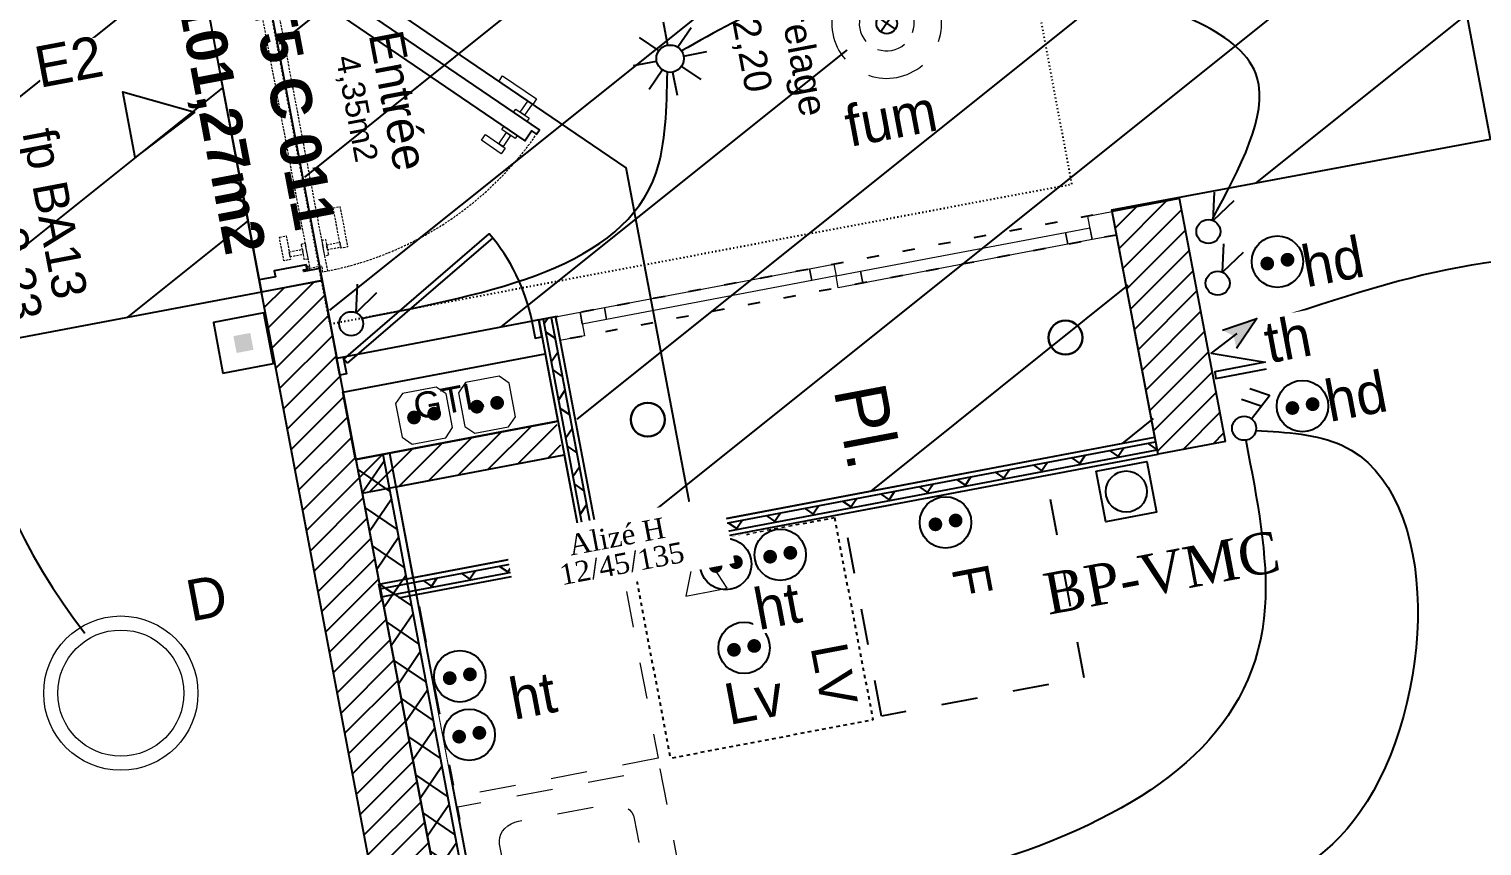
# Model space of a CAD drawing. Header units: centimetres. Extents: x 197412 to 267601, y -375791 to -305433.
# Drawn here: x 222244 to 226479, y -364230 to -361850 of the extents above; entities that cross this region are included whole.
import ezdxf

# ---------------------------------------------------------------- set-up
doc = ezdxf.new("R2010")
doc.units = ezdxf.units.CM
for name, pattern in [('Style de ligne -1', [0.41664, 0.20828, -0.20836]), ('Style de ligne -16', [0.192476, 0.123031, -0.069444]), ('Style de ligne -5', [0.20828, 0.069425, -0.138855])]:
    doc.linetypes.add(name, pattern=pattern)
for name, color, linetype in [('3-BAT C-Niveau 0', 250, 'Continuous'), ('prlm-GT', 242, 'Continuous'), ('prlm-VMC', 62, 'Continuous')]:
    doc.layers.add(name, color=color, linetype=linetype)
for name, color, linetype, lineweight in [('FAUX PLAFOND', 9, 'Continuous', 25), ('prlm-ELEC-CFA', 1, 'Continuous', 25), ('prlm-ELEC-CFO', 1, 'Continuous', 25), ('prlm-ELEC-SSI', 6, 'Continuous', 25)]:
    doc.layers.add(name, color=color, linetype=linetype, lineweight=lineweight)
doc.styles.add('Geneva', font='arial.ttf')
doc.styles.add('Geneva (bold)', font='arialbd.ttf')
doc.styles.add('Helvetica', font='arial.ttf')
doc.styles.add('prlm-elec-cfa', font='comic.ttf', dxfattribs={"height": 12})
doc.styles.add('prlm-elec-cfo', font='comic.ttf', dxfattribs={"height": 12})
doc.styles.add('prlm-elec-ssi', font='comic.ttf', dxfattribs={"height": 12})
doc.styles.add('prlm-vmc', font='pala.ttf', dxfattribs={"height": 14})
doc.styles.get("Standard").update_dxf_attribs({"font": 'ARIALUNI.TTF', "height": 100})
pattern_1 = [(45, (82627.55, 127994.637), (-31.2347524, 39.0434405), [])]

# ---------------------------------------------------------------- blocks, each defined once
blk = doc.blocks.new('xi.LV')
at = {"color": 0, "lineweight": 5}
blk.add_wipeout([(-7.5, -7.5), (7.5, -7.5), (7.5, 7.5), (-7.5, 7.5)], dxfattribs=at).dxf.layer = 'prlm-ELEC-CFO'
at = {"layer": 'prlm-ELEC-CFO', "color": 0, "linetype": 'ByBlock', "lineweight": 5, "const_width": 2}
for points in [[(-4, 0, 1), (-2, 0, 1)], [(2, 0, 1), (4, 0, 1)]]:
    blk.add_lwpolyline(points, format="xyb", close=True, dxfattribs=at)
at = {"layer": 'prlm-ELEC-CFO', "color": 0, "linetype": 'ByBlock', "lineweight": -2}
blk.add_circle((0, 0), 7.5, dxfattribs=at)
blk = doc.blocks.new('xi.PC')
at = {"color": 0, "lineweight": 5}
blk.add_wipeout([(-7.5, -7.5), (7.5, -7.5), (7.5, 7.5), (-7.5, 7.5)], dxfattribs=at).dxf.layer = 'prlm-ELEC-CFO'
at = {"layer": 'prlm-ELEC-CFO', "color": 0, "linetype": 'ByBlock', "lineweight": 5, "const_width": 2}
for points in [[(-4, 0, 1), (-2, 0, 1)], [(2, 0, 1), (4, 0, 1)]]:
    blk.add_lwpolyline(points, format="xyb", close=True, dxfattribs=at)
at = {"layer": 'prlm-ELEC-CFO', "color": 0, "linetype": 'ByBlock', "lineweight": -2}
blk.add_circle((0, 0), 7.5, dxfattribs=at)
blk = doc.blocks.new('xi.PCHT')
at = {"color": 0, "lineweight": 5}
blk.add_wipeout([(-7.5, -7.5), (7.5, -7.5), (7.5, 7.5), (-7.5, 7.5)], dxfattribs=at).dxf.layer = 'prlm-ELEC-CFO'
at = {"layer": 'prlm-ELEC-CFO', "color": 0, "linetype": 'ByBlock', "lineweight": 5, "const_width": 2}
for points in [[(-4, 0, 1), (-2, 0, 1)], [(2, 0, 1), (4, 0, 1)]]:
    blk.add_lwpolyline(points, format="xyb", close=True, dxfattribs=at)
at = {"layer": 'prlm-ELEC-CFO', "color": 0, "linetype": 'ByBlock', "lineweight": -2}
blk.add_circle((0, 0), 7.5, dxfattribs=at)
blk = doc.blocks.new('xi.PCHD')
at = {"color": 0, "lineweight": 5}
blk.add_wipeout([(-7.5, -7.5), (7.5, -7.5), (7.5, 7.5), (-7.5, 7.5)], dxfattribs=at).dxf.layer = 'prlm-ELEC-CFO'
at = {"layer": 'prlm-ELEC-CFO', "color": 0, "linetype": 'ByBlock', "lineweight": 5, "const_width": 2}
for points in [[(-4, 0, 1), (-2, 0, 1)], [(2, 0, 1), (4, 0, 1)]]:
    blk.add_lwpolyline(points, format="xyb", close=True, dxfattribs=at)
at = {"layer": 'prlm-ELEC-CFO', "color": 0, "linetype": 'ByBlock', "lineweight": -2}
blk.add_circle((0, 0), 7.5, dxfattribs=at)
blk = doc.blocks.new('xi.DA')
at = {"layer": 'prlm-ELEC-CFO', "color": 0}
for points in [[(4.05, 1.39), (-1.17, 4.34)], [(0.61, -1.67), (7.04, 4.05), (1.81, 7.01)]]:
    blk.add_lwpolyline(points, dxfattribs=at)
blk.add_circle((-2, -4), 3.5, dxfattribs=at)
blk = doc.blocks.new('xi.VV')
at = {"layer": 'prlm-ELEC-CFO', "color": 0}
blk.add_lwpolyline([(6.95, 3.42), (0.01, -1.13), (1.91, 6.95)], dxfattribs=at)
blk.add_circle((-2, -4), 3.5, dxfattribs=at)
blk = doc.blocks.new('xi.PCGTL')
at = {"layer": 'prlm-ELEC-CFO', "color": 0, "lineweight": 0}
blk.add_lwpolyline([(-7.5, -5), (-5, -7.5), (5, -7.5), (7.5, -5), (7.5, 5), (5, 7.5), (-5, 7.5), (-7.5, 5)], close=True, dxfattribs=at)
at = {"layer": 'prlm-ELEC-CFO', "color": 0, "linetype": 'ByBlock', "lineweight": 5, "const_width": 2}
for points in [[(-4, 0, 1), (-2, 0, 1)], [(2, 0, 1), (4, 0, 1)]]:
    blk.add_lwpolyline(points, format="xyb", close=True, dxfattribs=at)
blk = doc.blocks.new('xi.BSO')
at = {"layer": 'prlm-ELEC-CFO', "lineweight": 5}
blk.add_hatch(color=0, dxfattribs=at).paths.add_polyline_path([(-2.5, -2.5), (2.5, -2.5), (2.5, 2.5), (-2.5, 2.5)])
at = {"layer": 'prlm-ELEC-CFO', "color": 0, "flags": 128}
blk.add_lwpolyline([(-7.5, -7.5), (7.5, -7.5), (7.5, 7.5), (-7.5, 7.5)], close=True, dxfattribs=at)
blk = doc.blocks.new('xi.SPOT')
at = {"color": 0, "lineweight": 5}
blk.add_wipeout([(-4, 0), (-2.83, -2.83), (0, -4), (2.83, -2.83), (4, 0), (2.83, 2.83), (0, 4), (-2.83, 2.83)], dxfattribs=at).dxf.layer = 'prlm-ELEC-CFO'
at = {"layer": 'prlm-ELEC-CFO', "color": 0, "linetype": 'ByBlock', "lineweight": -2, "flags": 128}
for points in [[(0, 10.88), (0, 4)], [(-7.69, 7.69), (-2.83, 2.83)], [(7.69, 7.69), (2.83, 2.83)], [(-10.88, 0), (-4, 0)], [(4, 0), (10.88, 0)], [(-2.83, -2.83), (-7.69, -7.69)], [(0, -4), (0, -10.88)], [(2.83, -2.83), (7.69, -7.69)]]:
    blk.add_lwpolyline(points, dxfattribs=at)
at = {"layer": 'prlm-ELEC-CFO', "color": 0, "linetype": 'ByBlock', "lineweight": -2}
blk.add_circle((0, 0), 4, dxfattribs=at)
blk = doc.blocks.new('xi.lumD')
at = {"layer": 'prlm-ELEC-CFO', "color": 0, "linetype": 'ByBlock', "lineweight": 13}
for radius in [22.49, 18.39]:
    blk.add_circle((0, 0), radius, dxfattribs=at)
blk = doc.blocks.new('xi.fum')
at = {"color": 0}
blk.add_wipeout([(-10.61, -10.61), (-15, 0), (-10.61, 10.61), (0, 15), (10.61, 10.61), (15, 0), (10.61, -10.61), (0, -15)], dxfattribs=at).dxf.layer = 'prlm-ELEC-SSI'
at = {"layer": 'prlm-ELEC-SSI', "color": 0}
for points in [[(-2.12, 2.12), (2.12, -2.12)], [(2.12, 2.12), (-2.12, -2.12)]]:
    blk.add_lwpolyline(points, dxfattribs=at)
blk.add_circle((0, 0), 3, dxfattribs=at)
at = {"layer": 'prlm-ELEC-SSI', "color": 0, "lineweight": 13}
for radius, start, end in [(16, 60, 120), (16, 150, 210), (8, 60, 120), (16, 330, 30), (8, 150, 210), (8, 330, 30), (8, 240, 300), (16, 240, 300)]:
    blk.add_arc((0, 0), radius, start, end, dxfattribs=at)
blk = doc.blocks.new('xi.be')
at = {"layer": 'prlm-VMC', "color": 0, "linetype": 'ByBlock', "lineweight": 5, "flags": 128}
blk.add_lwpolyline([(-6.17, -15), (6.17, -15), (0, 0)], close=True, dxfattribs=at)
at = {"layer": 'prlm-VMC', "color": 0, "linetype": 'ByBlock', "lineweight": 5}
blk.add_solid([(0, -1), (5.17, -14), (-5.17, -14), (0, -1)], dxfattribs=at)
blk = doc.blocks.new('xi.bp-vmc-cui')
at = {"layer": 'prlm-VMC', "color": 0, "linetype": 'ByBlock', "lineweight": -2, "flags": 128}
blk.add_lwpolyline([(-7.5, 7.5), (7.5, 7.5), (7.5, -7.5), (-7.5, -7.5)], close=True, dxfattribs=at)
at = {"layer": 'prlm-VMC', "color": 0, "linetype": 'ByBlock', "lineweight": -2}
blk.add_circle((0, 0), 6, dxfattribs=at)
blk = doc.blocks.new('xi.TH')
at = {"color": 0, "lineweight": 5}
blk.add_wipeout([(-7.5, -7.5), (7.5, -7.5), (7.5, 7.5), (-7.5, 7.5)], dxfattribs=at).dxf.layer = 'prlm-ELEC-CFA'
at = {"layer": 'prlm-ELEC-CFA', "lineweight": 5}
blk.add_hatch(color=0, dxfattribs=at).paths.add_polyline_path([(-3, 6), (-0.1, 3.7), (0, 0), (7.5, 7.5)])
at = {"layer": 'prlm-ELEC-CFA', "color": 0}
for points in [[(-3, 6), (7.5, 7.5), (0, 0)], [(0.95, 4.23), (-7.5, 0), (7.5, -5.5), (-7.5, -5.5), (-7.5, -7.5), (7.5, -7.5)]]:
    blk.add_lwpolyline(points, dxfattribs=at)
blk = doc.blocks.new('Groupe-87-1')
at = {"linetype": 'Style de ligne -5', "ltscale": 50.8, "flags": 128}
blk.add_lwpolyline([(14297.18, -49044.47), (14134.98, -49075.18), (14133.68, -49068.3), (14295.87, -49037.59)], close=True, dxfattribs=at)
at = {"linetype": 'Continuous', "lineweight": 18, "flags": 128}
for points in [[(14297.18, -49044.47), (14290.07, -49045.81), (14288.77, -49038.93), (14295.87, -49037.59)], [(14282.96, -49047.16), (14223.19, -49058.48), (14222.53, -49055.04), (14282.31, -49043.72)], [(14290.07, -49045.81), (14282.96, -49047.16), (14282.31, -49043.72), (14289.42, -49042.37)], [(14215.43, -49056.38), (14208.32, -49057.73), (14207.67, -49054.29), (14214.78, -49052.95)], [(14208.32, -49057.73), (14148.54, -49069.05), (14147.89, -49065.61), (14207.67, -49054.29)], [(14223.19, -49058.48), (14216.08, -49059.82), (14215.43, -49056.38), (14222.53, -49055.04)], [(14148.54, -49069.05), (14141.44, -49070.4), (14140.79, -49066.96), (14147.89, -49065.61)], [(14142.09, -49073.84), (14134.98, -49075.18), (14133.68, -49068.3), (14140.79, -49066.96)]]:
    blk.add_lwpolyline(points, close=True, dxfattribs=at)
blk = doc.blocks.new('xi.gtl')
at = {"linetype": 'Continuous', "flags": 128}
for points in [[(2.8, 22.99), (2.02, 24.35), (50.51, 52.34), (51.28, 50.98)], [(0, 25), (2.02, 25), (2.02, 20), (0, 20)], [(60, 25), (57.98, 25), (57.98, 20), (60, 20)], [(0, 15), (60, 15), (60, -5), (0, -5)]]:
    blk.add_lwpolyline(points, close=True, dxfattribs=at)
at = {"linetype": 'Continuous'}
blk.add_arc((2.02, 24.35), 55.99, 0.6678, 30, dxfattribs=at)
at = {"insert": (19.5, 10.66), "char_height": 7.565, "attachment_point": 1, "line_spacing_factor": 0.834288, "style": 'Helvetica'}
blk.add_mtext('GTL', dxfattribs=at)
at = {"flags": 1}
blk.add_attdef('GTL', (0, -5), '', height=0.018, dxfattribs=at)
blk = doc.blocks.new('Groupe-81-1')
at = {"linetype": 'Style de ligne -1', "ltscale": 50.8, "flags": 128}
blk.add_lwpolyline([(14228.13, -49184.77), (14216.97, -49125.81), (14275.92, -49114.65), (14287.09, -49173.6)], close=True, dxfattribs=at)
at = {"insert": (14259.78, -49144.18), "char_height": 10.66, "attachment_point": 2, "rotation": 280.7491, "line_spacing_factor": 1.060906, "style": 'Geneva'}
blk.add_mtext('F', dxfattribs=at)
blk = doc.blocks.new('Groupe-82-1')
at = {"linetype": 'Style de ligne -1', "lineweight": 18, "ltscale": 50.8, "flags": 128}
blk.add_lwpolyline([(14162.98, -49197.06), (14104.04, -49208.28), (14092.82, -49149.34), (14151.76, -49138.12)], close=True, dxfattribs=at)
blk = doc.blocks.new('Groupe-83-1')
at = {"linetype": 'Style de ligne -1', "lineweight": 18, "ltscale": 50.8}
for p, q in [((14159.89, -49315.22), (14154.29, -49285.75)), ((14164.79, -49314.29), (14159.2, -49284.82)), ((14164.17, -49284.21), (14164.11, -49283.89)), ((14169.64, -49313.03), (14164.17, -49284.21)), ((14134.72, -49289.8), (14134.66, -49289.48)), ((14140.19, -49318.62), (14134.72, -49289.8)), ((14145.16, -49318.01), (14139.57, -49288.55)), ((14150.07, -49317.08), (14144.48, -49287.62)), ((14154.98, -49316.15), (14149.38, -49286.68))]:
    blk.add_line(p, q, dxfattribs=at)
at = {"linetype": 'Style de ligne -1', "ltscale": 50.8, "flags": 128}
blk.add_lwpolyline([(14130.82, -49296.02), (14130.74, -49295.03), (14130.9, -49294.02), (14131.27, -49293.03), (14131.85, -49292.09), (14132.63, -49291.23), (14133.58, -49290.47), (14134.66, -49289.83), (14135.86, -49289.34), (14137.11, -49289.01), (14161.65, -49284.36), (14162.95, -49284.2), (14164.24, -49284.21), (14165.48, -49284.41), (14166.64, -49284.77), (14167.68, -49285.29), (14168.57, -49285.95), (14169.28, -49286.73), (14169.79, -49287.61), (14170.08, -49288.57), (14173.55, -49306.82), (14173.62, -49307.81), (14173.47, -49308.82), (14173.09, -49309.8), (14172.51, -49310.75), (14171.73, -49311.61), (14170.79, -49312.37), (14169.71, -49313.01), (14168.51, -49313.49), (14167.25, -49313.82), (14142.71, -49318.48), (14141.41, -49318.63), (14140.12, -49318.63), (14138.88, -49318.42), (14137.73, -49318.06), (14136.68, -49317.55), (14135.79, -49316.88), (14135.09, -49316.1), (14134.57, -49315.22), (14134.28, -49314.27), (14130.82, -49296.02)], close=True, dxfattribs=at)
blk = doc.blocks.new('Groupe-84-1')
at = {"linetype": 'Style de ligne -1', "lineweight": 18, "ltscale": 50.8, "flags": 128}
for points in [[(14163.51, -49200.08), (14185.83, -49317.98), (14126.88, -49329.14), (14104.56, -49211.24)], [(14116.78, -49222.05), (14116.7, -49221.09), (14116.82, -49220.13), (14117.14, -49219.18), (14117.65, -49218.28), (14118.33, -49217.47), (14119.16, -49216.75), (14120.12, -49216.15), (14121.18, -49215.7), (14122.3, -49215.4), (14148.47, -49210.43), (14149.62, -49210.3), (14150.77, -49210.33), (14151.88, -49210.53), (14152.92, -49210.9), (14153.85, -49211.41), (14154.65, -49212.06), (14155.3, -49212.82), (14155.77, -49213.68), (14156.04, -49214.6), (14160.14, -49236.2), (14160.14, -49236.2), (14160.22, -49237.16), (14160.1, -49238.12), (14159.78, -49239.07), (14159.27, -49239.97), (14158.59, -49240.79), (14157.76, -49241.51), (14156.8, -49242.1), (14155.74, -49242.55), (14154.62, -49242.85), (14128.45, -49247.82), (14128.45, -49247.82), (14127.3, -49247.95), (14126.15, -49247.92), (14125.04, -49247.72), (14124, -49247.35), (14123.07, -49246.84), (14122.27, -49246.19), (14121.62, -49245.43), (14121.15, -49244.57), (14120.88, -49243.65), (14116.78, -49222.05)], [(14130.31, -49242.38), (14130.35, -49242.81), (14130.32, -49243.23), (14130.22, -49243.64), (14130.05, -49244.03), (14129.82, -49244.38), (14129.54, -49244.7), (14129.2, -49244.96), (14128.83, -49245.16), (14128.42, -49245.28), (14128, -49245.35), (14127.58, -49245.34), (14127.16, -49245.26), (14126.76, -49245.11), (14126.4, -49244.89), (14126.07, -49244.62), (14125.8, -49244.29), (14125.59, -49243.93), (14125.44, -49243.53), (14125.36, -49243.11), (14125.35, -49242.69), (14125.41, -49242.27), (14125.55, -49241.86), (14125.75, -49241.49), (14126.01, -49241.15), (14126.32, -49240.87), (14126.67, -49240.64), (14127.06, -49240.47), (14127.48, -49240.37), (14127.9, -49240.35), (14128.32, -49240.39), (14128.73, -49240.5), (14129.11, -49240.69), (14129.46, -49240.94), (14129.76, -49241.23), (14130, -49241.58), (14130.19, -49241.96)], [(14129.95, -49251.29), (14129.97, -49251.06), (14130.12, -49250.81), (14130.38, -49250.56), (14130.75, -49250.31), (14131.23, -49250.06), (14131.78, -49249.83), (14132.4, -49249.61), (14133.08, -49249.43), (14133.78, -49249.27), (14150.19, -49246.16), (14150.91, -49246.04), (14151.6, -49245.97), (14152.26, -49245.94), (14152.86, -49245.95), (14153.39, -49246.01), (14153.84, -49246.11), (14154.17, -49246.25), (14154.39, -49246.43), (14154.49, -49246.63), (14154.95, -49249.06), (14154.95, -49249.06), (14154.94, -49249.28), (14154.79, -49249.53), (14154.53, -49249.78), (14154.15, -49250.04), (14153.68, -49250.29), (14153.13, -49250.52), (14152.51, -49250.73), (14151.83, -49250.92), (14151.13, -49251.07), (14134.71, -49254.19), (14134.71, -49254.19), (14134, -49254.3), (14133.31, -49254.38), (14132.65, -49254.4), (14132.05, -49254.39), (14131.52, -49254.33), (14131.07, -49254.24), (14130.74, -49254.1), (14130.51, -49253.92), (14130.41, -49253.71), (14129.95, -49251.29)], [(14133.96, -49261.63), (14134, -49262.05), (14133.97, -49262.48), (14133.87, -49262.88), (14133.71, -49263.28), (14133.48, -49263.63), (14133.19, -49263.94), (14132.85, -49264.2), (14132.48, -49264.4), (14132.07, -49264.53), (14131.66, -49264.59), (14131.23, -49264.58), (14130.81, -49264.5), (14130.42, -49264.35), (14130.05, -49264.14), (14129.73, -49263.87), (14129.45, -49263.54), (14129.24, -49263.17), (14129.09, -49262.77), (14129.01, -49262.36), (14129.01, -49261.93), (14129.06, -49261.51), (14129.2, -49261.11), (14129.4, -49260.74), (14129.66, -49260.4), (14129.97, -49260.11), (14130.32, -49259.88), (14130.72, -49259.71), (14131.13, -49259.62), (14131.55, -49259.59), (14131.98, -49259.63), (14132.38, -49259.75), (14132.76, -49259.94), (14133.11, -49260.18), (14133.41, -49260.48), (14133.66, -49260.83), (14133.84, -49261.21)]]:
    blk.add_lwpolyline(points, close=True, dxfattribs=at)
at = {"linetype": 'Style de ligne -1', "ltscale": 50.8, "flags": 128}
blk.add_lwpolyline([(14125, -49265.36), (14124.88, -49264.2), (14124.97, -49263.05), (14125.25, -49261.92), (14125.73, -49260.86), (14126.38, -49259.9), (14127.19, -49259.06), (14128.14, -49258.39), (14129.18, -49257.88), (14130.3, -49257.57), (14156.47, -49252.6), (14157.63, -49252.48), (14158.78, -49252.57), (14159.92, -49252.85), (14160.97, -49253.33), (14161.93, -49253.99), (14162.77, -49254.79), (14163.44, -49255.74), (14163.95, -49256.79), (14164.26, -49257.91), (14166.44, -49269.36), (14166.44, -49269.36), (14166.55, -49270.52), (14166.47, -49271.68), (14166.19, -49272.81), (14165.7, -49273.87), (14165.05, -49274.82), (14164.24, -49275.66), (14163.3, -49276.34), (14162.25, -49276.84), (14161.13, -49277.16), (14134.96, -49282.12), (14134.96, -49282.12), (14133.81, -49282.24), (14132.65, -49282.16), (14131.52, -49281.87), (14130.46, -49281.39), (14129.5, -49280.74), (14128.67, -49279.93), (14127.99, -49278.98), (14127.49, -49277.94), (14127.17, -49276.81), (14125, -49265.36)], close=True, dxfattribs=at)
blk.add_blockref('Groupe-83-1', (0, 0))

msp = doc.modelspace()

# ---------------------------------------------------------------- hatches: boundary and pattern name
at = {"linetype": 'Continuous'}
h = msp.add_hatch(dxfattribs=at)
h.set_pattern_fill('MURS MACONNERIE-2', color=256, scale=10, style=0, pattern_type=2)
h.set_pattern_definition(pattern_1)
h.paths.add_polyline_path([(225534.4, -363088.7), (225730.9, -363051.5), (225596.9, -362344.1), (225400.4, -362381.3)])
h = msp.add_hatch(dxfattribs=at)
h.set_pattern_fill('02_ISOLANT', color=256, scale=10, angle=-79.2764, style=0, pattern_type=2)
h.set_pattern_definition([(325.723595, (82441.66, 127994.64), (45.054865, 66.106423), []), (55.723595, (82441.66, 127994.64), (66.106423, -45.054865), [])])
h.paths.add_polyline_path([(223765.5, -362690.4), (223742, -362694.9), (223866.7, -363353.6), (223890.3, -363349.2)])
h = msp.add_hatch(dxfattribs=at)
h.set_pattern_fill('MURS MACONNERIE-2', color=256, scale=10, style=0, pattern_type=2)
h.set_pattern_definition(pattern_1)
h.paths.add_polyline_path([(223196.5, -363104), (223215.1, -363202.2), (223799.8, -363091.5), (223781.2, -362993.2)])
h = msp.add_hatch(dxfattribs=at)
h.set_pattern_fill('02_ISOLANT', color=256, scale=10, angle=10.7236, style=0, pattern_type=2)
h.set_pattern_definition([(55.723595, (82441.66, 127994.64), (-66.106423, 45.054865), []), (145.723595, (82441.66, 127994.64), (45.054865, 66.106423), [])])
h.paths.add_polyline_path([(223265.7, -363480.7), (223270.2, -363504.3), (225532, -363075.9), (225527.5, -363052.3)])
at = {"layer": '3-BAT C-Niveau 0'}
h = msp.add_hatch(dxfattribs=at)
h.set_pattern_fill('BA 13', color=256, scale=10, style=0, pattern_type=2)
h.set_pattern_definition([(218.65981, (82441.66, 127994.64), (-199.24783, 287.75041), [])])
h.paths.add_polyline_path([(222600.3, -360924), (222920.8, -362616.2), (221702.6, -362846.9), (221382.1, -361154.7)])
h = msp.add_hatch(dxfattribs=at)
h.set_pattern_fill('MURS MACONNERIE-2', color=256, scale=10, style=0, pattern_type=2)
h.set_pattern_definition([(45, (82627.55, 127994.637), (-31.2347524, 39.0434405), [])])
h.paths.add_polyline_path([(223727, -366873.4), (223903.9, -366839.9), (223097.7, -362582.7), (222920.8, -362616.2)])
h = msp.add_hatch(dxfattribs=at)
h.set_pattern_fill('02_ISOLANT', color=256, scale=10, angle=-79.2764, style=0, pattern_type=2)
h.set_pattern_definition([(325.723595, (82441.66, 127994.64), (45.054865, 66.106423), []), (55.723595, (82441.66, 127994.64), (66.106423, -45.054865), [])])
h.paths.add_polyline_path([(223275.1, -363089.1), (223196.5, -363104), (223874.2, -366682.7), (223952.8, -366667.8)])
at = {"layer": 'FAUX PLAFOND'}
h = msp.add_hatch(dxfattribs=at)
h.set_pattern_fill('BA 13', color=256, scale=10, style=0, pattern_type=2)
h.set_pattern_definition([(218.65981, (82448.03, 127995.84), (-199.24783, 287.75041), [])])
h.paths.add_polyline_path([(224286.6, -361273), (222905.8, -361534.5), (223146.9, -362807.6), (223784.7, -362686.8), (223909.4, -363345.5), (225531.4, -363038.4), (225406, -362376), (226509.7, -362170.1), (226269.4, -360901.6), (225180.9, -361104.6), (225145.3, -360916.5), (225145.3, -360916.5), (225006.6, -360184.5), (225006.7, -360184.5), (224994.6, -360120.9), (224613, -358105.9), (222338, -358536.7), (222719.7, -360552), (223717, -360363.2), (223893.7, -361296.5), (224277.3, -361223.9)])

# ---------------------------------------------------------------- linework, layer by layer
at = {"linetype": 'Continuous'}
for p, q in [((225596.9, -362344.1), (225400.4, -362381.3)), ((225534.4, -363088.7), (225400.4, -362381.3)), ((225730.9, -363051.5), (225596.9, -362344.1)), ((225730.9, -363051.5), (225596.9, -362344.1)), ((223742, -362694.9), (223866.7, -363353.6)), ((223742, -362694.9), (223866.7, -363353.6)), ((223765.5, -362690.4), (223890.3, -363349.2)), ((223765.5, -362690.4), (223890.3, -363349.2)), ((223778.3, -362688), (223903.1, -363346.7)), ((223263.3, -363467.9), (225525.1, -363039.6)), ((223265.7, -363480.7), (225527.5, -363052.3)), ((223265.7, -363480.7), (225527.5, -363052.3)), ((225730.9, -363051.5), (225534.4, -363088.7)), ((223270.2, -363504.3), (225532, -363075.9)), ((223270.2, -363504.3), (225532, -363075.9))]:
    msp.add_line(p, q, dxfattribs=at)
at = {"linetype": 'Continuous', "lineweight": 18}
msp.add_line((225534.4, -363088.7), (225400.4, -362381.3), dxfattribs=at)
at = {"linetype": 'Continuous', "lineweight": 25}
for p, q in [((223729.2, -362697.3), (223778.3, -362688)), ((223729.2, -362697.3), (223853.9, -363356)), ((223778.3, -362688), (223903.1, -363346.7)), ((223196.5, -363104), (223781.2, -362993.2)), ((223196.5, -363104), (223781.2, -362993.2)), ((223263.3, -363467.9), (225525.1, -363039.6)), ((225534.4, -363088.7), (225525.1, -363039.6)), ((223215.1, -363202.2), (223799.8, -363091.5)), ((223215.1, -363202.2), (223799.8, -363091.5)), ((223321.7, -363507.7), (225534.4, -363088.7)), ((223853.9, -363356), (223903.1, -363346.7)), ((223272.6, -363517), (223263.3, -363467.9))]:
    msp.add_line(p, q, dxfattribs=at)
at = {"linetype": 'Style de ligne -5', "ltscale": 50.8, "flags": 128}
msp.add_lwpolyline([(225060.5, -361123.4), (225282.8, -362302.6), (223120.9, -362710.3), (222898.6, -361531)], close=True, dxfattribs=at)
at = {"linetype": 'Style de ligne -16', "lineweight": 18, "ltscale": 50.8, "flags": 128}
for points in [[(222936.2, -361615.1), (222921.5, -361617.9), (222924.8, -361635.4), (222890.4, -361641.9), (223061.7, -362546.5), (223096.1, -362540), (223099.4, -362557.5), (223114.2, -362554.7)], [(223130.2, -362370.7), (223149.9, -362367), (223172.2, -362484.9), (223152.5, -362488.6)], [(222973.4, -362456.4), (222993.1, -362452.6), (223006.1, -362521.4), (222986.4, -362525.1)], [(223097.2, -362465), (223107.9, -362463), (223116.6, -362509.1), (223105.9, -362511.2)], [(223001.9, -362499.3), (223040.3, -362492), (223043.1, -362506.8), (223004.7, -362514)], [(223037.4, -362476.3), (223048, -362474.3), (223056.8, -362520.5), (223046.1, -362522.5)], [(223110.8, -362478.7), (223149.3, -362471.4), (223152.1, -362486.1), (223113.6, -362493.4)]]:
    msp.add_lwpolyline(points, close=True, dxfattribs=at)
at = {"linetype": 'Continuous', "flags": 128}
for points in [[(222941.2, -361605.3), (222932.8, -361617.7), (222947.5, -361627.7), (222927.8, -361656.7), (223688.6, -362175.2), (223708.3, -362146.3), (223723, -362156.3), (223731.4, -362143.9)], [(223098.2, -362582.6), (223091.5, -362547.6), (223044.3, -362556.6), (223043.4, -362551.7), (223054.3, -362549.6), (223051.8, -362536.8), (222958.5, -362554.5), (222961.8, -362572.2), (222914.7, -362581.1), (222921.3, -362616.1)]]:
    msp.add_lwpolyline(points, close=True, dxfattribs=at)
at = {"linetype": 'Continuous', "lineweight": 18, "flags": 128}
for points in [[(223723.1, -362053.5), (223711.8, -362070), (223612.7, -362002.4), (223624, -361985.9)], [(223701, -362109.9), (223694.8, -362118.9), (223656, -362092.5), (223662.1, -362083.5)], [(223709.8, -362068.6), (223687.7, -362100.9), (223675.3, -362092.5), (223697.4, -362060.2)], [(223562.4, -362173.9), (223573.7, -362157.4), (223631.5, -362196.8), (223620.2, -362213.3)], [(223612.9, -362184.1), (223634.9, -362151.8), (223647.3, -362160.2), (223625.3, -362192.6)], [(223621.7, -362142.8), (223627.8, -362133.8), (223666.7, -362160.2), (223660.6, -362169.2)], [(223045.1, -362555.6), (223059.9, -362552.8), (223061, -362551.2), (223059.7, -362544.5), (223054.8, -362541.2), (223053.6, -362541.4), (223055.3, -362550.5), (223044.5, -362552.5)]]:
    msp.add_lwpolyline(points, close=True, dxfattribs=at)
at = {"linetype": 'Style de ligne -1', "ltscale": 50.8, "flags": 128}
msp.add_lwpolyline([(224591.2, -363273.4), (224703.4, -363862.8), (224114, -363975), (224001.8, -363385.6)], close=True, dxfattribs=at)
at = {"linetype": 'Style de ligne -16', "lineweight": 18, "ltscale": 50.8}
msp.add_arc((222926.9, -361604.2), 968.8, 281.1435, 325.2564, dxfattribs=at)
at = {"layer": '3-BAT C-Niveau 0'}
for p, q in [((222801.9, -361988.2), (222920.8, -362616.2)), ((223727, -366873.4), (222835.4, -362165)), ((223097.7, -362582.7), (222920.8, -362616.2)), ((223903.9, -366839.9), (223097.7, -362582.7)), ((223903.9, -366839.9), (223097.7, -362582.7)), ((223727, -366873.4), (222920.8, -362616.2)), ((223196.5, -363104), (223294.7, -363085.4)), ((223275.1, -363089.1), (223952.8, -366667.8)), ((223294.7, -363085.4), (223972.5, -366664.1)), ((223294.7, -363085.4), (223972.5, -366664.1)), ((223196.5, -363104), (223874.2, -366682.7)), ((223196.5, -363104), (223874.2, -366682.7))]:
    msp.add_line(p, q, dxfattribs=at)
at = {"layer": '3-BAT C-Niveau 0', "ltscale": 50.8, "flags": 128}
for points in [[(224280.2, -361274.2), (222899.4, -361535.7), (223140.5, -362808.8), (223778.3, -362688), (223903.1, -363346.7), (225525.1, -363039.6), (225399.6, -362377.2), (226503.3, -362171.3), (226263.1, -360902.8), (225174.5, -361105.8), (225138.9, -360917.7), (225138.9, -360917.7), (225000.3, -360185.7), (225000.3, -360185.7), (224988.3, -360122.1), (224606.6, -358107.1), (222331.7, -358538), (222713.3, -360553.2), (223710.6, -360364.4), (223887.4, -361297.7), (224270.9, -361225.1)], [(222600.3, -360924), (222920.8, -362616.2), (221702.6, -362846.9), (221382.1, -361154.7)]]:
    msp.add_lwpolyline(points, close=True, dxfattribs=at)
at = {"layer": '3-BAT C-Niveau 0', "flags": 128}
msp.add_lwpolyline([(222726.5, -362092.5), (222553, -362224.5), (222516.8, -362032.9)], close=True, dxfattribs=at)
at = {"layer": 'prlm-ELEC-CFO', "color": 6, "lineweight": 30}
for centre in [(225264.6, -362749.1), (224047, -362988.1)]:
    msp.add_circle(centre, 49.5, dxfattribs=at)
at = {"layer": 'prlm-ELEC-CFO'}
for points in [[(225284.5, -361706.8), (224750.3, -361665.8), (224145.3, -361913.6)], [(225691.8, -362406.6), (225823.7, -361992.1), (225361.3, -361725.1)], [(223214, -362693), (224071.2, -362268.8), (224104.4, -361975.4)]]:
    msp.add_spline(points, degree=3, dxfattribs=at)
at = {"layer": 'prlm-GT'}
msp.add_lwpolyline([(223313.3, -363183.6), (223803.7, -363090.8), (223853.9, -363356), (223363.6, -363448.9)], close=True, dxfattribs=at)

# ---------------------------------------------------------------- block references
at = {"xscale": 10, "yscale": 10, "zscale": 10}
for name, p in [('Groupe-87-1', (82441.7, 127994.6)), ('Groupe-81-1', (82447.5, 127995.7)), ('Groupe-82-1', (82447.5, 127995.7)), ('Groupe-84-1', (82447.5, 127995.7))]:
    msp.add_blockref(name, p, dxfattribs=at)
at = {"xscale": 10, "yscale": 10, "zscale": 10, "rotation": 10.72359474387622}
msp.add_blockref('xi.gtl', (223186.3, -363055), dxfattribs=at)
at = {"layer": 'prlm-ELEC-CFO', "xscale": 10, "yscale": 10, "zscale": 10, "rotation": 10.72360141139323}
for name, p in [('xi.VV', (223194.8, -362665.5)), ('xi.BSO', (222868.6, -362764.6)), ('xi.PCGTL', (223395.2, -362976.2)), ('xi.PCGTL', (223578.5, -362944.7)), ('xi.bp-vmc-cui', (225442, -363197.7))]:
    msp.add_blockref(name, p, dxfattribs=at)

# ---------------------------------------------------------------- texts
at = {"attachment_point": 2}
for s, insert, char_height, rotation, line_spacing_factor, style in [('sol carrelage', (224512.4, -361780.4), 80, 280.7236, 0.834288, 'Helvetica'), ('hsfp 2,20', (224369.5, -361799.1), 80, 280.7236, 0.834288, 'Helvetica'), ('Entrée\\P{\\H0.6752x;4,35m2}\\P', (223369.9, -362049.1), 100, 280.7236, 0.834288, 'Helvetica'), ('Pl.\\P', (224760, -362993.5), 151.31, 280.7236, 0.834288, 'Helvetica'), ('LV', (224642.8, -363720.3), 106.57, 280.8042, 1.060906, 'Geneva')]:
    msp.add_mtext(s, dxfattribs=dict(at, insert=insert, char_height=char_height, rotation=rotation, line_spacing_factor=line_spacing_factor, style=style))
at = {"layer": '3-BAT C-Niveau 0', "rotation": 280.7236}
for s, insert, char_height, attachment_point, line_spacing_factor, style in [('T5 C 011 \\P101,27m2', (222897.8, -362114), 120, 5, 1.060906, 'Geneva (bold)'), ('\\Pfp BA13\\Phsfp 2,23\\P', (222507, -362351.5), 100.87, 2, 0.834288, 'Helvetica')]:
    msp.add_mtext(s, dxfattribs=dict(at, insert=insert, char_height=char_height, attachment_point=attachment_point, line_spacing_factor=line_spacing_factor, style=style))
at = {"layer": 'prlm-ELEC-CFO', "insert": (225192.6, -363439), "char_height": 120, "attachment_point": 1, "rotation": 10.7236, "style": 'prlm-vmc'}
msp.add_mtext_dynamic_manual_height_columns('BP-VMC', width=101.13, gutter_width=50, heights=[0], dxfattribs=at)

# ---------------------------------------------------------------- next in the draw order: block references
at = {"layer": 'prlm-ELEC-CFO', "xscale": 10, "yscale": 10, "zscale": 10, "rotation": 10.72360141139323}
for name, p in [('xi.SPOT', (224112.2, -361936.1)), ('xi.PC', (224915, -363287.5)), ('xi.PCHT', (223526.7, -363906.2))]:
    msp.add_blockref(name, p, dxfattribs=at)

# ---------------------------------------------------------------- next in the draw order: texts
at = {"layer": 'prlm-ELEC-CFO', "char_height": 120, "rotation": 10.7236, "line_spacing_factor": 0.8, "style": 'prlm-elec-cfo', "bg_fill": 3, "bg_fill_color": 256, "bg_fill_transparency": 0}
for s, insert, attachment_point, box_fill_scale in [('E2', (222348.2, -361885.6), 2, 0.95), ('hd', (226043.6, -362528.1), 5, 1.1), ('hd', (226111.3, -362920.3), 5, 1.1), ('D', (222750.3, -363447.9), 2, 0.95), ('Lv', (224356.3, -363803.3), 5, 1.1)]:
    msp.add_mtext(s, dxfattribs=dict(at, insert=insert, attachment_point=attachment_point, box_fill_scale=box_fill_scale))
at = {"layer": 'prlm-ELEC-SSI', "insert": (224744.6, -362050.9), "char_height": 120, "attachment_point": 2, "rotation": 10.7236, "line_spacing_factor": 0.8, "style": 'prlm-elec-ssi', "bg_fill": 3, "box_fill_scale": 0.95, "bg_fill_color": 256, "bg_fill_transparency": 0}
msp.add_mtext('fum', dxfattribs=at)

# ---------------------------------------------------------------- next in the draw order: linework, layer by layer
at = {"layer": 'prlm-ELEC-CFO'}
msp.add_arc((223775.4, -362539.2), 1738.2, 161.1662, 218.0543, dxfattribs=at)

# ---------------------------------------------------------------- next in the draw order: block references
at = {"layer": 'prlm-ELEC-CFO', "xscale": 10, "yscale": 10, "zscale": 10, "rotation": 10.72360141139323}
for name, p in [('xi.PCHD', (225882.4, -362527.7)), ('xi.PCHD', (225955.6, -362948.6)), ('xi.lumD', (222511.2, -363785)), ('xi.LV', (224327.9, -363653.1)), ('xi.PCHT', (223499.3, -363735.8))]:
    msp.add_blockref(name, p, dxfattribs=at)
at = {"layer": 'prlm-ELEC-SSI', "xscale": 10, "yscale": 10, "zscale": 10, "rotation": 10.72360141139323}
msp.add_blockref('xi.fum', (224743.6, -361833.6), dxfattribs=at)

# ---------------------------------------------------------------- next in the draw order: texts
at = {"layer": 'prlm-ELEC-CFO', "insert": (223711.9, -363792.3), "char_height": 120, "attachment_point": 5, "rotation": 10.7236, "line_spacing_factor": 0.8, "style": 'prlm-elec-cfo', "bg_fill": 3, "box_fill_scale": 1.1, "bg_fill_color": 256, "bg_fill_transparency": 0}
msp.add_mtext('ht', dxfattribs=at)

# ---------------------------------------------------------------- next in the draw order: linework, layer by layer
at = {"layer": 'prlm-ELEC-CFO'}
for points in [[(225746.2, -362741), (226893.2, -362537.5), (227959.4, -363417.6)], [(225819.7, -363019.3), (226069.9, -363062.6), (226124.1, -364131), (225220.8, -364467.7)]]:
    msp.add_spline(points, degree=3, dxfattribs=at)

# ---------------------------------------------------------------- next in the draw order: block references
at = {"layer": 'prlm-ELEC-CFO', "xscale": 10, "yscale": 10, "zscale": 10, "rotation": 10.72360141139323}
for name, p in [('xi.VV', (225693.4, -362396.9)), ('xi.VV', (225720.5, -362547.5)), ('xi.DA', (225797.5, -362970.3))]:
    msp.add_blockref(name, p, dxfattribs=at)

# ---------------------------------------------------------------- next in the draw order: texts
at = {"layer": 'prlm-ELEC-CFO', "insert": (224425, -363530.8), "char_height": 120, "attachment_point": 5, "rotation": 10.7236, "line_spacing_factor": 0.8, "style": 'prlm-elec-cfo', "bg_fill": 3, "box_fill_scale": 1.1, "bg_fill_color": 256, "bg_fill_transparency": 0}
msp.add_mtext('ht', dxfattribs=at)

# ---------------------------------------------------------------- next in the draw order: block references
at = {"layer": 'prlm-ELEC-CFO', "xscale": 10, "yscale": 10, "zscale": 10, "rotation": 10.72360141139323}
msp.add_blockref('xi.PCHT', (224433.2, -363381.8), dxfattribs=at)

# ---------------------------------------------------------------- next in the draw order: texts
at = {"layer": 'prlm-ELEC-CFA', "insert": (225912.7, -362753.4), "char_height": 120, "attachment_point": 5, "rotation": 10.7236, "line_spacing_factor": 0.8, "style": 'prlm-elec-cfa', "bg_fill": 3, "box_fill_scale": 1.1, "bg_fill_color": 256, "bg_fill_transparency": 0}
msp.add_mtext('th', dxfattribs=at)

# ---------------------------------------------------------------- next in the draw order: block references
at = {"layer": 'prlm-ELEC-CFA', "xscale": 10, "yscale": 10, "zscale": 10, "rotation": 10.72360141139323}
msp.add_blockref('xi.TH', (225763, -362780.6), dxfattribs=at)
at = {"layer": 'prlm-ELEC-CFO', "xscale": 10, "yscale": 10, "zscale": 10, "rotation": 10.72360141139323}
msp.add_blockref('xi.PCHT', (224274.4, -363408.9), dxfattribs=at)

# ---------------------------------------------------------------- next in the draw order: linework, layer by layer
at = {"layer": 'prlm-ELEC-CFO'}
msp.add_spline([(225790.2, -363048), (225846.1, -363534.6), (223720.6, -364536.2)], degree=3, dxfattribs=at)
at = {"layer": 'prlm-VMC'}
msp.add_lwpolyline([(224190.3, -363343.2), (223984.1, -362254.7), (223188.7, -361712.6), (223099, -361239.2)], dxfattribs=at)

# ---------------------------------------------------------------- next in the draw order: block references
at = {"layer": 'prlm-VMC', "xscale": 10, "yscale": 10, "zscale": 10, "rotation": 10.72360141139323}
msp.add_blockref('xi.be', (224190.3, -363343.2), dxfattribs=at)

# ---------------------------------------------------------------- next in the draw order: texts
at = {"layer": 'prlm-VMC', "ltscale": 25, "insert": (223964.2, -363368.1), "char_height": 60, "width": 586.147, "attachment_point": 5, "rotation": 10.7236, "line_spacing_factor": 0.8, "style": 'prlm-vmc', "bg_fill": 2}
msp.add_mtext('Alizé H 12/45/135', dxfattribs=at)

doc.saveas('drawing.dxf')
